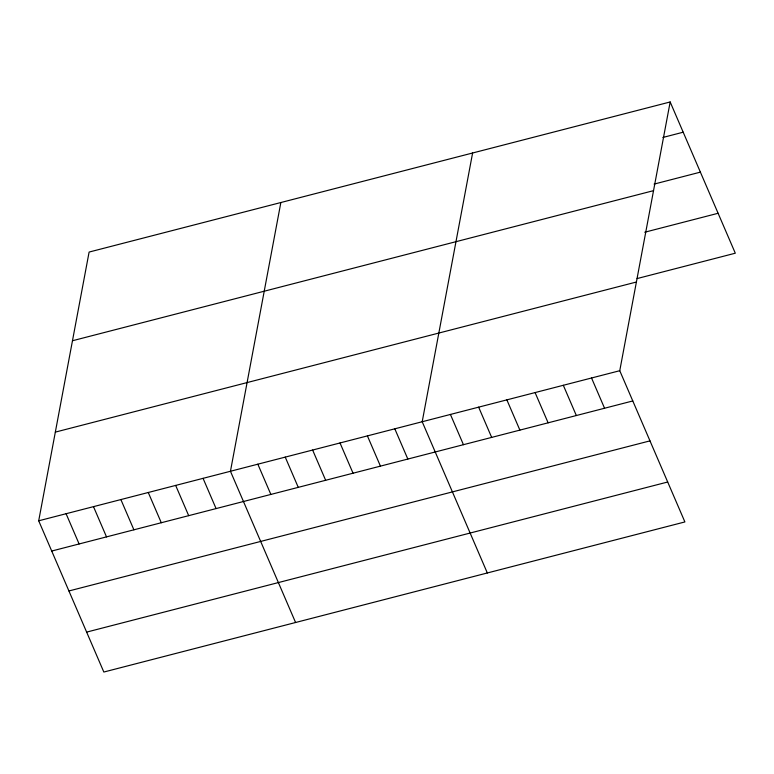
<?xml version="1.0" encoding="UTF-8"?>
<svg xmlns="http://www.w3.org/2000/svg" width="774" height="774" viewBox="0 0 774 774"><rect width="100%" height="100%" fill="white"/><g stroke="black" fill="none" stroke-linecap="round" stroke-linejoin="round"><path stroke-width="1.16" d="M670.168 101.965L619.761 370.707L684.893 521.937L103.832 672.035L38.7 520.796L89.107 252.063L670.168 101.965L735.3 253.204L637.089 278.572M280.856 202.527L230.449 471.269L295.581 622.499M472.604 153L422.198 421.733L487.33 572.973M662.873 137.462L683.19 132.209M654.098 184.096L700.383 172.138M72.475 340.744L653.537 190.656M644.723 232.229L718.108 213.276M55.331 432.115L636.392 282.026M38.7 520.796L619.761 370.707M51.723 551.04L632.784 400.951M68.915 590.968L649.976 440.87M86.64 632.106L667.691 482.009M591.539 377.993L604.562 408.237M563.317 385.288L576.34 415.532M535.086 392.573L548.118 422.817M506.864 399.868L519.886 430.112M478.642 407.153L491.664 437.397M450.42 414.448L463.442 444.692M394.808 428.815L407.83 459.05M367.408 435.888L380.44 466.132M340.018 442.96L353.041 473.204M312.628 450.042L325.651 480.277M285.238 457.115L298.261 487.359M257.839 464.187L270.861 494.431M203.059 478.342L216.081 508.586M175.659 485.414L188.692 515.658M148.269 492.496L161.292 522.731M120.879 499.569L133.902 529.813M93.49 506.641L106.512 536.885M66.09 513.723L79.112 543.958"/></g></svg>
